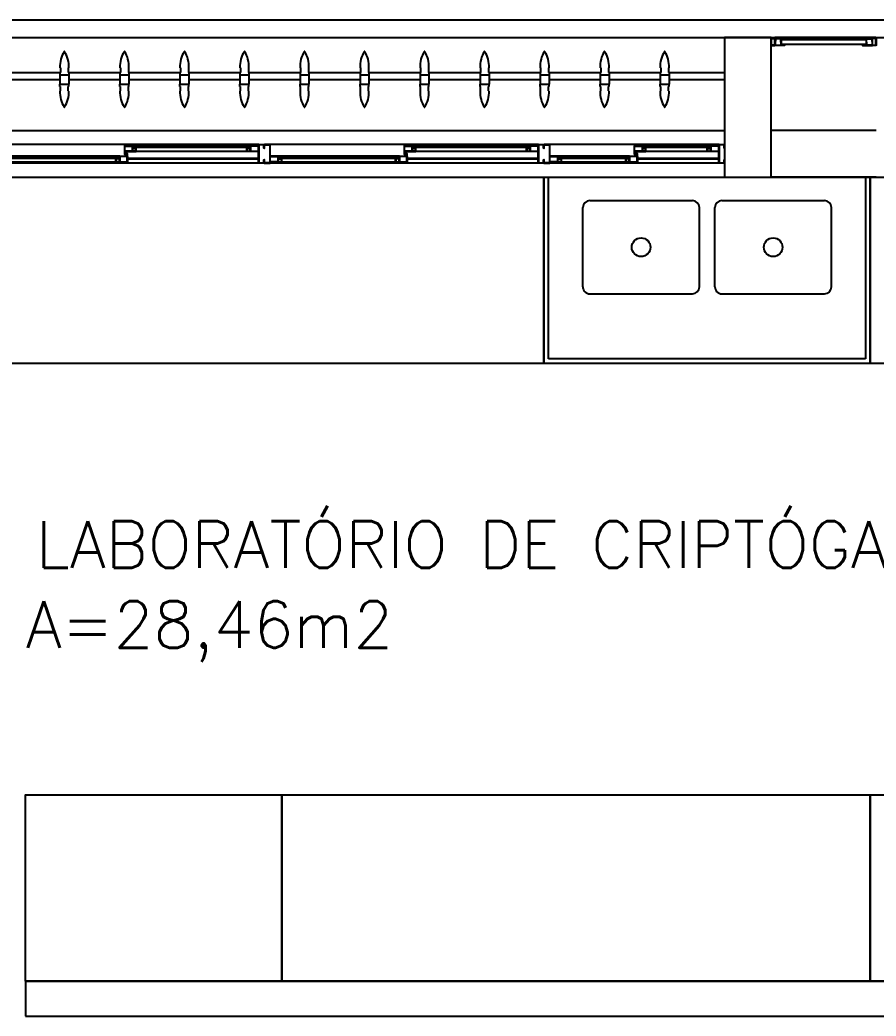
# Model space of a CAD drawing. Header units: millimetres. Extents: x 2128 to 2646, y 1972 to 2207.
# Drawn here: x 2428.788 to 2432.461, y 2049.365 to 2053.64 of the extents above; entities that cross this region are included whole.
import ezdxf

# ---------------------------------------------------------------- set-up
doc = ezdxf.new("R2010")
doc.units = ezdxf.units.MM
for name, color, linetype in [('AR-ALV', 2, 'Continuous'), ('AR-BANCADAS', 1, 'Continuous'), ('AR-BRISES', 1, 'Continuous'), ('AR-CALÇADA', 1, 'Continuous'), ('AR-ESQ', 1, 'Continuous'), ('AR-ESTC', 3, 'Continuous'), ('AR-PEITORIL', 1, 'Continuous'), ('BC- VISTA', 1, 'Continuous'), ('BC-CUBA', 1, 'Continuous'), ('BR-PAINEL', 1, 'Continuous'), ('BR-SUPORTE', 1, 'Continuous'), ('COZ1', 1, 'Continuous'), ('DT-ESQ-BAGUETE-C', 1, 'Continuous'), ('DT-ESQ-BAGUETE-V', 1, 'Continuous'), ('DT-ESQ-CHAPA DOBRADA-V', 1, 'Continuous'), ('DT-ESQ-PERFIL CADEIRA-C', 2, 'Continuous'), ('DT-ESQ-PERFIL CADEIRA-V', 2, 'Continuous'), ('DT-ESQ-PERFIL U SIMPLES-C', 2, 'Continuous'), ('DT-ESQ-PERFIL U-C', 2, 'Continuous'), ('DT-ESQ-PERFIL U-V', 1, 'Continuous'), ('DT-ESQ-VENEZIANA-C', 1, 'Continuous'), ('DT-ESQ-VENEZIANA-V', 1, 'Continuous'), ('DT-ESQ-VIDRO-C', 2, 'Continuous'), ('DT-TXTMOD', 1, 'Continuous'), ('ibio', 2, 'Continuous'), ('TEXTO', 2, 'Continuous'), ('Área', 2, 'Continuous')]:
    doc.layers.add(name, color=color, linetype=linetype)
doc.styles.add('S10', font='simplex.shx', dxfattribs={"height": 0.1})
doc.styles.add('UNB-100', font='simplex.shx', dxfattribs={"height": 0.2})

# ---------------------------------------------------------------- blocks, each defined once
blk = doc.blocks.new('EF40-P')
at = {"layer": 'DT-ESQ-BAGUETE-C', "ltscale": 0.1}
for points in [[(0.4225, -0.08), (0.409, -0.08), (0.409, -0.0785), (0.422, -0.0785, 0.414214), (0.4225, -0.078), (0.4225, -0.067, 0.414214), (0.422, -0.0665), (0.409, -0.0665), (0.409, -0.065), (0.4225, -0.065, -0.414214), (0.424, -0.0665), (0.424, -0.0785, -0.414214)], [(0.7015, -0.08), (0.715, -0.08), (0.715, -0.0785), (0.702, -0.0785, -0.414214), (0.7015, -0.078), (0.7015, -0.067, -0.414214), (0.702, -0.0665), (0.715, -0.0665), (0.715, -0.065), (0.7015, -0.065, 0.414214), (0.7, -0.0665), (0.7, -0.0785, 0.414214)], [(1.41, -0.08), (1.3965, -0.08), (1.3965, -0.0785), (1.4095, -0.0785, 0.414214), (1.41, -0.078), (1.41, -0.067, 0.414214), (1.4095, -0.0665), (1.3965, -0.0665), (1.3965, -0.065), (1.41, -0.065, -0.414214), (1.4115, -0.0665), (1.4115, -0.0785, -0.414214)], [(1.9015, -0.08), (1.915, -0.08), (1.915, -0.0785), (1.902, -0.0785, -0.414214), (1.9015, -0.078), (1.9015, -0.067, -0.414214), (1.902, -0.0665), (1.915, -0.0665), (1.915, -0.065), (1.9015, -0.065, 0.414214), (1.9, -0.0665), (1.9, -0.0785, 0.414214)], [(2.61, -0.08), (2.5965, -0.08), (2.5965, -0.0785), (2.6095, -0.0785, 0.414214), (2.61, -0.078), (2.61, -0.067, 0.414214), (2.6095, -0.0665), (2.5965, -0.0665), (2.5965, -0.065), (2.61, -0.065, -0.414214), (2.6115, -0.0665), (2.6115, -0.0785, -0.414214)], [(0.0735, -0.125), (0.06, -0.125), (0.06, -0.1235), (0.073, -0.1235, 0.414214), (0.0735, -0.123), (0.0735, -0.112, 0.414214), (0.073, -0.1115), (0.06, -0.1115), (0.06, -0.11), (0.0735, -0.11, -0.414214), (0.075, -0.1115), (0.075, -0.1235, -0.414214)], [(0.339, -0.125), (0.3525, -0.125), (0.3525, -0.1235), (0.3395, -0.1235, -0.414214), (0.339, -0.123), (0.339, -0.112, -0.414214), (0.3395, -0.1115), (0.3525, -0.1115), (0.3525, -0.11), (0.339, -0.11, 0.414214), (0.3375, -0.1115), (0.3375, -0.1235, 0.414214)], [(0.8485, -0.125), (0.835, -0.125), (0.835, -0.1235), (0.848, -0.1235, 0.414214), (0.8485, -0.123), (0.8485, -0.112, 0.414214), (0.848, -0.1115), (0.835, -0.1115), (0.835, -0.11), (0.8485, -0.11, -0.414214), (0.85, -0.1115), (0.85, -0.1235, -0.414214)], [(1.3265, -0.125), (1.34, -0.125), (1.34, -0.1235), (1.327, -0.1235, -0.414214), (1.3265, -0.123), (1.3265, -0.112, -0.414214), (1.327, -0.1115), (1.34, -0.1115), (1.34, -0.11), (1.3265, -0.11, 0.414214), (1.325, -0.1115), (1.325, -0.1235, 0.414214)], [(2.0485, -0.125), (2.035, -0.125), (2.035, -0.1235), (2.048, -0.1235, 0.414214), (2.0485, -0.123), (2.0485, -0.112, 0.414214), (2.048, -0.1115), (2.035, -0.1115), (2.035, -0.11), (2.0485, -0.11, -0.414214), (2.05, -0.1115), (2.05, -0.1235, -0.414214)], [(2.5265, -0.125), (2.54, -0.125), (2.54, -0.1235), (2.527, -0.1235, -0.414214), (2.5265, -0.123), (2.5265, -0.112, -0.414214), (2.527, -0.1115), (2.54, -0.1115), (2.54, -0.11), (2.5265, -0.11, 0.414214), (2.525, -0.1115), (2.525, -0.1235, 0.414214)]]:
    blk.add_lwpolyline(points, format="xyb", close=True, dxfattribs=at)
at = {"layer": 'DT-ESQ-BAGUETE-V', "ltscale": 0.1}
for p, q in [((0.4225, -0.065), (0.7015, -0.065)), ((1.41, -0.065), (1.9015, -0.065)), ((2.61, -0.065), (3.1015, -0.065)), ((0.0735, -0.11), (0.339, -0.11)), ((0.8485, -0.11), (1.3265, -0.11)), ((2.0485, -0.11), (2.5265, -0.11))]:
    blk.add_line(p, q, dxfattribs=at)
at = {"layer": 'DT-ESQ-CHAPA DOBRADA-V', "ltscale": 0.1}
for p, q in [((0.025, -0.077), (0.374, -0.077)), ((0.025, -0.08), (0.374, -0.08)), ((0.8, -0.077), (1.3615, -0.077)), ((0.8, -0.08), (1.3615, -0.08)), ((2, -0.077), (2.5615, -0.077)), ((2, -0.08), (2.5615, -0.08))]:
    blk.add_line(p, q, dxfattribs=at)
at = {"layer": 'DT-ESQ-PERFIL CADEIRA-C', "ltscale": 0.1}
for p, q in [((0.376, -0.0885), (0.4225, -0.0885)), ((0.75, -0.0885), (0.7015, -0.0885)), ((1.3635, -0.0885), (1.41, -0.0885)), ((1.95, -0.0885), (1.9015, -0.0885)), ((2.5635, -0.0885), (2.61, -0.0885)), ((0.025, -0.1335), (0.0735, -0.1335)), ((0.3855, -0.1335), (0.339, -0.1335)), ((0.8, -0.1335), (0.8485, -0.1335)), ((1.373, -0.1335), (1.3265, -0.1335)), ((2, -0.1335), (2.0485, -0.1335)), ((2.573, -0.1335), (2.5265, -0.1335))]:
    blk.add_line(p, q, dxfattribs=at)
for points in [[(0.4225, -0.087, -1), (0.4225, -0.09), (0.376, -0.09, -0.414214), (0.374, -0.088), (0.374, -0.067, -0.414214), (0.376, -0.065), (0.4075, -0.065, -0.414214), (0.409, -0.0665), (0.409, -0.087)], [(0.409, -0.0885, -0.198913), (0.4079, -0.0881, -0.198913), (0.4075, -0.087), (0.4075, -0.067, 0.414214), (0.407, -0.0665), (0.376, -0.0665, 0.414214), (0.3755, -0.067), (0.3755, -0.088, 0.414214), (0.376, -0.0885)], [(0.7015, -0.09), (0.75, -0.09), (0.75, -0.0885), (0.715, -0.0885, 0.198912), (0.7161, -0.0881, 0.198913), (0.7165, -0.087), (0.7165, -0.067, -0.414214), (0.717, -0.0665), (0.75, -0.0665), (0.75, -0.065), (0.7165, -0.065, 0.414214), (0.715, -0.0665), (0.715, -0.0785), (0.715, -0.08), (0.715, -0.087), (0.7015, -0.087, 1)], [(1.41, -0.087, -1), (1.41, -0.09), (1.3635, -0.09, -0.414214), (1.3615, -0.088), (1.3615, -0.067, -0.414214), (1.3635, -0.065), (1.395, -0.065, -0.414214), (1.3965, -0.0665), (1.3965, -0.087)], [(1.3965, -0.0885, -0.198913), (1.3954, -0.0881, -0.198913), (1.395, -0.087), (1.395, -0.067, 0.414214), (1.3945, -0.0665), (1.3635, -0.0665, 0.414214), (1.363, -0.067), (1.363, -0.088, 0.414214), (1.3635, -0.0885)], [(1.9015, -0.09), (1.95, -0.09), (1.95, -0.0885), (1.915, -0.0885, 0.198912), (1.9161, -0.0881, 0.198913), (1.9165, -0.087), (1.9165, -0.067, -0.414214), (1.917, -0.0665), (1.95, -0.0665), (1.95, -0.065), (1.9165, -0.065, 0.414214), (1.915, -0.0665), (1.915, -0.0785), (1.915, -0.08), (1.915, -0.087), (1.9015, -0.087, 1)], [(2.61, -0.087, -1), (2.61, -0.09), (2.5635, -0.09, -0.414214), (2.5615, -0.088), (2.5615, -0.067, -0.414214), (2.5635, -0.065), (2.595, -0.065, -0.414214), (2.5965, -0.0665), (2.5965, -0.087)], [(2.5965, -0.0885, -0.198913), (2.5954, -0.0881, -0.198913), (2.595, -0.087), (2.595, -0.067, 0.414214), (2.5945, -0.0665), (2.5635, -0.0665, 0.414214), (2.563, -0.067), (2.563, -0.088, 0.414214), (2.5635, -0.0885)], [(0.0735, -0.135), (0.025, -0.135), (0.025, -0.1335), (0.06, -0.1335, -0.198912), (0.0589, -0.1331, -0.198913), (0.0585, -0.132), (0.0585, -0.112, 0.414214), (0.058, -0.1115), (0.025, -0.1115), (0.025, -0.11), (0.0585, -0.11, -0.414214), (0.06, -0.1115), (0.06, -0.1235), (0.06, -0.125), (0.06, -0.132), (0.0735, -0.132, -1)], [(0.339, -0.132, 1), (0.339, -0.135), (0.3855, -0.135, 0.414214), (0.3875, -0.133), (0.3875, -0.112, 0.414214), (0.3855, -0.11), (0.354, -0.11, 0.414214), (0.3525, -0.1115), (0.3525, -0.132)], [(0.3525, -0.1335, 0.198913), (0.3536, -0.1331, 0.198913), (0.354, -0.132), (0.354, -0.112, -0.414214), (0.3545, -0.1115), (0.3855, -0.1115, -0.414214), (0.386, -0.112), (0.386, -0.133, -0.414214), (0.3855, -0.1335)], [(0.8485, -0.135), (0.8, -0.135), (0.8, -0.1335), (0.835, -0.1335, -0.198912), (0.8339, -0.1331, -0.198913), (0.8335, -0.132), (0.8335, -0.112, 0.414214), (0.833, -0.1115), (0.8, -0.1115), (0.8, -0.11), (0.8335, -0.11, -0.414214), (0.835, -0.1115), (0.835, -0.1235), (0.835, -0.125), (0.835, -0.132), (0.8485, -0.132, -1)], [(1.3265, -0.132, 1), (1.3265, -0.135), (1.373, -0.135, 0.414214), (1.375, -0.133), (1.375, -0.112, 0.414214), (1.373, -0.11), (1.3415, -0.11, 0.414214), (1.34, -0.1115), (1.34, -0.132)], [(1.34, -0.1335, 0.198913), (1.3411, -0.1331, 0.198913), (1.3415, -0.132), (1.3415, -0.112, -0.414214), (1.342, -0.1115), (1.373, -0.1115, -0.414214), (1.3735, -0.112), (1.3735, -0.133, -0.414214), (1.373, -0.1335)], [(2.0485, -0.135), (2, -0.135), (2, -0.1335), (2.035, -0.1335, -0.198912), (2.0339, -0.1331, -0.198913), (2.0335, -0.132), (2.0335, -0.112, 0.414214), (2.033, -0.1115), (2, -0.1115), (2, -0.11), (2.0335, -0.11, -0.414214), (2.035, -0.1115), (2.035, -0.1235), (2.035, -0.125), (2.035, -0.132), (2.0485, -0.132, -1)], [(2.5265, -0.132, 1), (2.5265, -0.135), (2.573, -0.135, 0.414214), (2.575, -0.133), (2.575, -0.112, 0.414214), (2.573, -0.11), (2.5415, -0.11, 0.414214), (2.54, -0.1115), (2.54, -0.132)], [(2.54, -0.1335, 0.198913), (2.5411, -0.1331, 0.198913), (2.5415, -0.132), (2.5415, -0.112, -0.414214), (2.542, -0.1115), (2.573, -0.1115, -0.414214), (2.5735, -0.112), (2.5735, -0.133, -0.414214), (2.573, -0.1335)]]:
    blk.add_lwpolyline(points, format="xyb", close=True, dxfattribs=at)
at = {"layer": 'DT-ESQ-PERFIL CADEIRA-V', "ltscale": 0.1}
for p, q in [((0.4075, -0.09), (0.7015, -0.09)), ((1.395, -0.09), (1.9015, -0.09)), ((2.595, -0.09), (3.1015, -0.09)), ((0.0735, -0.135), (0.339, -0.135)), ((0.8485, -0.135), (1.3265, -0.135)), ((2.0485, -0.135), (2.5265, -0.135))]:
    blk.add_line(p, q, dxfattribs=at)
at = {"layer": 'DT-ESQ-PERFIL U SIMPLES-C', "ltscale": 0.1}
for points in [[(0.376, -0.102), (0.384, -0.102), (0.384, -0.1005), (0.376, -0.1005, -0.414214), (0.3755, -0.1), (0.3755, -0.092, -0.414214), (0.376, -0.0915), (0.384, -0.0915), (0.384, -0.09), (0.376, -0.09, 0.414214), (0.374, -0.092), (0.374, -0.1, 0.414214)], [(0.3855, -0.098), (0.3775, -0.098), (0.3775, -0.0995), (0.3855, -0.0995, -0.414214), (0.386, -0.1), (0.386, -0.108, -0.414214), (0.3855, -0.1085), (0.3775, -0.1085), (0.3775, -0.11), (0.3855, -0.11, 0.414214), (0.3875, -0.108), (0.3875, -0.1, 0.414214)], [(1.3635, -0.102), (1.3715, -0.102), (1.3715, -0.1005), (1.3635, -0.1005, -0.414214), (1.363, -0.1), (1.363, -0.092, -0.414214), (1.3635, -0.0915), (1.3715, -0.0915), (1.3715, -0.09), (1.3635, -0.09, 0.414214), (1.3615, -0.092), (1.3615, -0.1, 0.414214)], [(1.373, -0.098), (1.365, -0.098), (1.365, -0.0995), (1.373, -0.0995, -0.414214), (1.3735, -0.1), (1.3735, -0.108, -0.414214), (1.373, -0.1085), (1.365, -0.1085), (1.365, -0.11), (1.373, -0.11, 0.414214), (1.375, -0.108), (1.375, -0.1, 0.414214)], [(2.5635, -0.102), (2.5715, -0.102), (2.5715, -0.1005), (2.5635, -0.1005, -0.414214), (2.563, -0.1), (2.563, -0.092, -0.414214), (2.5635, -0.0915), (2.5715, -0.0915), (2.5715, -0.09), (2.5635, -0.09, 0.414214), (2.5615, -0.092), (2.5615, -0.1, 0.414214)], [(2.573, -0.098), (2.565, -0.098), (2.565, -0.0995), (2.573, -0.0995, -0.414214), (2.5735, -0.1), (2.5735, -0.108, -0.414214), (2.573, -0.1085), (2.565, -0.1085), (2.565, -0.11), (2.573, -0.11, 0.414214), (2.575, -0.108), (2.575, -0.1, 0.414214)]]:
    blk.add_lwpolyline(points, format="xyb", close=True, dxfattribs=at)
at = {"layer": 'DT-ESQ-PERFIL U-C', "ltscale": 0.1}
for points in [[(0, -0.0615, -0.414214), (0.0015, -0.06), (0.0235, -0.06, -0.414214), (0.025, -0.0615), (0.025, -0.1385, -0.414214), (0.0235, -0.14), (0.0015, -0.14, -0.414214), (0, -0.1385), (0, -0.125), (0.0015, -0.125), (0.0015, -0.138, 0.414214), (0.002, -0.1385), (0.023, -0.1385, 0.414214), (0.0235, -0.138), (0.0235, -0.062, 0.414214), (0.023, -0.0615), (0.002, -0.0615, 0.414214), (0.0015, -0.062), (0.0015, -0.075), (0, -0.075)], [(0.775, -0.0615, 0.414214), (0.7735, -0.06), (0.7515, -0.06, 0.414214), (0.75, -0.0615), (0.75, -0.1385, 0.414214), (0.7515, -0.14), (0.7735, -0.14, 0.414214), (0.775, -0.1385), (0.775, -0.125), (0.7735, -0.125), (0.7735, -0.138, -0.414214), (0.773, -0.1385), (0.752, -0.1385, -0.414214), (0.7515, -0.138), (0.7515, -0.062, -0.414214), (0.752, -0.0615), (0.773, -0.0615, -0.414214), (0.7735, -0.062), (0.7735, -0.075), (0.775, -0.075)], [(0.775, -0.0615, -0.414214), (0.7765, -0.06), (0.7985, -0.06, -0.414214), (0.8, -0.0615), (0.8, -0.1385, -0.414214), (0.7985, -0.14), (0.7765, -0.14, -0.414214), (0.775, -0.1385), (0.775, -0.125), (0.7765, -0.125), (0.7765, -0.138, 0.414214), (0.777, -0.1385), (0.798, -0.1385, 0.414214), (0.7985, -0.138), (0.7985, -0.062, 0.414214), (0.798, -0.0615), (0.777, -0.0615, 0.414214), (0.7765, -0.062), (0.7765, -0.075), (0.775, -0.075)], [(1.975, -0.0615, 0.414214), (1.9735, -0.06), (1.9515, -0.06, 0.414214), (1.95, -0.0615), (1.95, -0.1385, 0.414214), (1.9515, -0.14), (1.9735, -0.14, 0.414214), (1.975, -0.1385), (1.975, -0.125), (1.9735, -0.125), (1.9735, -0.138, -0.414214), (1.973, -0.1385), (1.952, -0.1385, -0.414214), (1.9515, -0.138), (1.9515, -0.062, -0.414214), (1.952, -0.0615), (1.973, -0.0615, -0.414214), (1.9735, -0.062), (1.9735, -0.075), (1.975, -0.075)], [(1.975, -0.0615, -0.414214), (1.9765, -0.06), (1.9985, -0.06, -0.414214), (2, -0.0615), (2, -0.1385, -0.414214), (1.9985, -0.14), (1.9765, -0.14, -0.414214), (1.975, -0.1385), (1.975, -0.125), (1.9765, -0.125), (1.9765, -0.138, 0.414214), (1.977, -0.1385), (1.998, -0.1385, 0.414214), (1.9985, -0.138), (1.9985, -0.062, 0.414214), (1.998, -0.0615), (1.977, -0.0615, 0.414214), (1.9765, -0.062), (1.9765, -0.075), (1.975, -0.075)]]:
    blk.add_lwpolyline(points, format="xyb", close=True, dxfattribs=at)
at = {"layer": 'DT-ESQ-PERFIL U-V', "ltscale": 0.1}
for p, q in [((0.0235, -0.06), (0.7515, -0.06)), ((0.7985, -0.06), (1.9515, -0.06)), ((1.9985, -0.06), (3.1515, -0.06)), ((0.0235, -0.14), (0.7515, -0.14)), ((0.7985, -0.14), (1.9515, -0.14)), ((1.9985, -0.14), (3.1515, -0.14))]:
    blk.add_line(p, q, dxfattribs=at)
at = {"layer": 'DT-ESQ-VIDRO-C', "ltscale": 0.1}
for points in [[(0.7125, -0.085), (0.7125, -0.082), (0.4115, -0.082), (0.4115, -0.085)], [(1.9125, -0.085), (1.9125, -0.082), (1.399, -0.082), (1.399, -0.085)], [(3.1125, -0.085), (3.1125, -0.082), (2.599, -0.082), (2.599, -0.085)], [(0.063, -0.13), (0.063, -0.127), (0.3495, -0.127), (0.3495, -0.13)], [(0.838, -0.13), (0.838, -0.127), (1.337, -0.127), (1.337, -0.13)], [(2.038, -0.13), (2.038, -0.127), (2.537, -0.127), (2.537, -0.13)]]:
    blk.add_lwpolyline(points, close=True, dxfattribs=at)
at = {"layer": 'DT-TXTMOD', "ltscale": 0.1, "style": 'S10', "flags": 3}
for tag, p in [('M01', (0.025, -0.28)), ('M02', (0.3253, -0.28)), ('M03', (0.627, -0.28)), ('M04', (0.9288, -0.28)), ('M05', (1.2306, -0.28)), ('M06', (1.5323, -0.28)), ('M07', (1.8341, -0.28)), ('M08', (2.1359, -0.28)), ('M09', (2.4376, -0.28)), ('M10', (2.7394, -0.28)), ('M11', (3.0412, -0.28)), ('M12', (3.3429, -0.28)), ('M13', (3.6447, -0.28)), ('M14', (3.9464, -0.28)), ('M15', (4.2482, -0.28)), ('M16', (4.55, -0.28)), ('M17', (4.8517, -0.28))]:
    blk.add_attdef(tag, p, '', height=0.1, dxfattribs=at)
blk = doc.blocks.new('BR-MODULO8')
at = {"layer": 'BR-PAINEL'}
for p, q in [((-2.8517, 0.27), (-2.8492, 0.27)), ((-2.8492, 0.27), (-2.8492, 0.25)), ((-2.8158, 0.27), (-2.8158, 0.25)), ((-2.8133, 0.27), (-2.8158, 0.27)), ((-2.5942, 0.27), (-2.5917, 0.27)), ((-2.5917, 0.27), (-2.5917, 0.25)), ((-2.5583, 0.27), (-2.5583, 0.25)), ((-2.5558, 0.27), (-2.5583, 0.27)), ((-2.3367, 0.27), (-2.3342, 0.27)), ((-2.3342, 0.27), (-2.3342, 0.25)), ((-2.3008, 0.27), (-2.3008, 0.25)), ((-2.2983, 0.27), (-2.3008, 0.27)), ((-2.0792, 0.27), (-2.0767, 0.27)), ((-2.0767, 0.27), (-2.0767, 0.25)), ((-2.0433, 0.27), (-2.0433, 0.25)), ((-2.0408, 0.27), (-2.0433, 0.27)), ((-1.8217, 0.27), (-1.8192, 0.27)), ((-1.8192, 0.27), (-1.8192, 0.25)), ((-1.7858, 0.27), (-1.7858, 0.25)), ((-1.7833, 0.27), (-1.7858, 0.27)), ((-1.5642, 0.27), (-1.5617, 0.27)), ((-1.5617, 0.27), (-1.5617, 0.25)), ((-1.5283, 0.27), (-1.5283, 0.25)), ((-1.5258, 0.27), (-1.5283, 0.27)), ((-1.3067, 0.27), (-1.3042, 0.27)), ((-1.3042, 0.27), (-1.3042, 0.25)), ((-1.2708, 0.27), (-1.2708, 0.25)), ((-1.2683, 0.27), (-1.2708, 0.27)), ((-1.0492, 0.27), (-1.0467, 0.27)), ((-1.0467, 0.27), (-1.0467, 0.25)), ((-1.0133, 0.27), (-1.0133, 0.25)), ((-1.0108, 0.27), (-1.0133, 0.27)), ((-0.7917, 0.27), (-0.7892, 0.27)), ((-0.7892, 0.27), (-0.7892, 0.25)), ((-0.7558, 0.27), (-0.7558, 0.25)), ((-0.7533, 0.27), (-0.7558, 0.27)), ((-0.5342, 0.27), (-0.5317, 0.27)), ((-0.5317, 0.27), (-0.5317, 0.25)), ((-0.4958, 0.27), (-0.4983, 0.27)), ((-0.4983, 0.27), (-0.4983, 0.25)), ((-0.2767, 0.27), (-0.2742, 0.27)), ((-0.2742, 0.27), (-0.2742, 0.25)), ((-0.2408, 0.27), (-0.2408, 0.25)), ((-0.2383, 0.27), (-0.2408, 0.27)), ((-2.8517, 0.25), (-2.8517, 0.24)), ((-2.8517, 0.25), (-2.8492, 0.25)), ((-2.8517, 0.24), (-2.8133, 0.24)), ((-2.8517, 0.24), (-2.8517, 0.2)), ((-2.8133, 0.25), (-2.8158, 0.25)), ((-2.8133, 0.25), (-2.8133, 0.24)), ((-2.8133, 0.24), (-2.8133, 0.2)), ((-2.5942, 0.25), (-2.5942, 0.24)), ((-2.5942, 0.25), (-2.5917, 0.25)), ((-2.5942, 0.24), (-2.5558, 0.24)), ((-2.5942, 0.24), (-2.5942, 0.2)), ((-2.5558, 0.25), (-2.5583, 0.25)), ((-2.5558, 0.25), (-2.5558, 0.24)), ((-2.5558, 0.24), (-2.5558, 0.2)), ((-2.3367, 0.25), (-2.3367, 0.24)), ((-2.3367, 0.25), (-2.3342, 0.25)), ((-2.3367, 0.24), (-2.2983, 0.24)), ((-2.3367, 0.24), (-2.3367, 0.2)), ((-2.2983, 0.25), (-2.3008, 0.25)), ((-2.2983, 0.25), (-2.2983, 0.24)), ((-2.2983, 0.24), (-2.2983, 0.2)), ((-2.0792, 0.25), (-2.0792, 0.24)), ((-2.0792, 0.25), (-2.0767, 0.25)), ((-2.0792, 0.24), (-2.0408, 0.24)), ((-2.0792, 0.24), (-2.0792, 0.2)), ((-2.0408, 0.25), (-2.0433, 0.25)), ((-2.0408, 0.25), (-2.0408, 0.24)), ((-2.0408, 0.24), (-2.0408, 0.2)), ((-1.8217, 0.25), (-1.8217, 0.24)), ((-1.8217, 0.25), (-1.8192, 0.25)), ((-1.8217, 0.24), (-1.7833, 0.24)), ((-1.8217, 0.24), (-1.8217, 0.2)), ((-1.7833, 0.25), (-1.7858, 0.25)), ((-1.7833, 0.25), (-1.7833, 0.24)), ((-1.7833, 0.24), (-1.7833, 0.2)), ((-1.5642, 0.25), (-1.5642, 0.24)), ((-1.5642, 0.25), (-1.5617, 0.25)), ((-1.5642, 0.24), (-1.5258, 0.24)), ((-1.5642, 0.24), (-1.5642, 0.2)), ((-1.5258, 0.25), (-1.5283, 0.25)), ((-1.5258, 0.25), (-1.5258, 0.24)), ((-1.5258, 0.24), (-1.5258, 0.2)), ((-1.3067, 0.25), (-1.3067, 0.24)), ((-1.3067, 0.25), (-1.3042, 0.25)), ((-1.3067, 0.24), (-1.2683, 0.24)), ((-1.3067, 0.24), (-1.3067, 0.2)), ((-1.2683, 0.25), (-1.2708, 0.25)), ((-1.2683, 0.25), (-1.2683, 0.24)), ((-1.2683, 0.24), (-1.2683, 0.2)), ((-1.0492, 0.25), (-1.0492, 0.24)), ((-1.0492, 0.25), (-1.0467, 0.25)), ((-1.0492, 0.24), (-1.0108, 0.24)), ((-1.0492, 0.24), (-1.0492, 0.2)), ((-1.0108, 0.25), (-1.0133, 0.25)), ((-1.0108, 0.25), (-1.0108, 0.24)), ((-1.0108, 0.24), (-1.0108, 0.2)), ((-0.7917, 0.25), (-0.7917, 0.24)), ((-0.7917, 0.25), (-0.7892, 0.25)), ((-0.7917, 0.24), (-0.7533, 0.24)), ((-0.7917, 0.24), (-0.7917, 0.2)), ((-0.7533, 0.25), (-0.7558, 0.25)), ((-0.7533, 0.25), (-0.7533, 0.24)), ((-0.7533, 0.24), (-0.7533, 0.2)), ((-0.5342, 0.25), (-0.5317, 0.25)), ((-0.5342, 0.25), (-0.5342, 0.24)), ((-0.5342, 0.24), (-0.5342, 0.2)), ((-0.5342, 0.24), (-0.4958, 0.24)), ((-0.4958, 0.25), (-0.4983, 0.25)), ((-0.4958, 0.25), (-0.4958, 0.24)), ((-0.4958, 0.24), (-0.4958, 0.2)), ((-0.2767, 0.25), (-0.2767, 0.24)), ((-0.2767, 0.25), (-0.2742, 0.25)), ((-0.2767, 0.24), (-0.2383, 0.24)), ((-0.2767, 0.24), (-0.2767, 0.2)), ((-0.2383, 0.25), (-0.2408, 0.25)), ((-0.2383, 0.25), (-0.2383, 0.24)), ((-0.2383, 0.24), (-0.2383, 0.2)), ((-2.8517, 0.2), (-2.8133, 0.2)), ((-2.8517, 0.19), (-2.8517, 0.2)), ((-2.8517, 0.19), (-2.8492, 0.19)), ((-2.8492, 0.17), (-2.8492, 0.19)), ((-2.8133, 0.19), (-2.8158, 0.19)), ((-2.8158, 0.17), (-2.8158, 0.19)), ((-2.8133, 0.19), (-2.8133, 0.2)), ((-2.5942, 0.2), (-2.5558, 0.2)), ((-2.5942, 0.19), (-2.5942, 0.2)), ((-2.5942, 0.19), (-2.5917, 0.19)), ((-2.5917, 0.17), (-2.5917, 0.19)), ((-2.5558, 0.19), (-2.5583, 0.19)), ((-2.5583, 0.17), (-2.5583, 0.19)), ((-2.5558, 0.19), (-2.5558, 0.2)), ((-2.3367, 0.2), (-2.2983, 0.2)), ((-2.3367, 0.19), (-2.3367, 0.2)), ((-2.3367, 0.19), (-2.3342, 0.19)), ((-2.3342, 0.17), (-2.3342, 0.19)), ((-2.2983, 0.19), (-2.3008, 0.19)), ((-2.3008, 0.17), (-2.3008, 0.19)), ((-2.2983, 0.19), (-2.2983, 0.2)), ((-2.0792, 0.2), (-2.0408, 0.2)), ((-2.0792, 0.19), (-2.0792, 0.2)), ((-2.0792, 0.19), (-2.0767, 0.19)), ((-2.0767, 0.17), (-2.0767, 0.19)), ((-2.0408, 0.19), (-2.0433, 0.19)), ((-2.0433, 0.17), (-2.0433, 0.19)), ((-2.0408, 0.19), (-2.0408, 0.2)), ((-1.8217, 0.2), (-1.7833, 0.2)), ((-1.8217, 0.19), (-1.8217, 0.2)), ((-1.8217, 0.19), (-1.8192, 0.19)), ((-1.8192, 0.17), (-1.8192, 0.19)), ((-1.7833, 0.19), (-1.7858, 0.19)), ((-1.7858, 0.17), (-1.7858, 0.19)), ((-1.7833, 0.19), (-1.7833, 0.2)), ((-1.5642, 0.2), (-1.5258, 0.2)), ((-1.5642, 0.19), (-1.5642, 0.2)), ((-1.5642, 0.19), (-1.5617, 0.19)), ((-1.5617, 0.17), (-1.5617, 0.19)), ((-1.5258, 0.19), (-1.5283, 0.19)), ((-1.5283, 0.17), (-1.5283, 0.19)), ((-1.5258, 0.19), (-1.5258, 0.2)), ((-1.3067, 0.2), (-1.2683, 0.2)), ((-1.3067, 0.19), (-1.3067, 0.2)), ((-1.3067, 0.19), (-1.3042, 0.19)), ((-1.3042, 0.17), (-1.3042, 0.19)), ((-1.2683, 0.19), (-1.2708, 0.19)), ((-1.2708, 0.17), (-1.2708, 0.19)), ((-1.2683, 0.19), (-1.2683, 0.2)), ((-1.0492, 0.2), (-1.0108, 0.2)), ((-1.0492, 0.19), (-1.0492, 0.2)), ((-1.0492, 0.19), (-1.0467, 0.19)), ((-1.0467, 0.17), (-1.0467, 0.19)), ((-1.0108, 0.19), (-1.0133, 0.19)), ((-1.0133, 0.17), (-1.0133, 0.19)), ((-1.0108, 0.19), (-1.0108, 0.2)), ((-0.7917, 0.2), (-0.7533, 0.2)), ((-0.7917, 0.19), (-0.7917, 0.2)), ((-0.7917, 0.19), (-0.7892, 0.19)), ((-0.7892, 0.17), (-0.7892, 0.19)), ((-0.7533, 0.19), (-0.7558, 0.19)), ((-0.7558, 0.17), (-0.7558, 0.19)), ((-0.7533, 0.19), (-0.7533, 0.2)), ((-0.5342, 0.19), (-0.5342, 0.2)), ((-0.5342, 0.2), (-0.4958, 0.2)), ((-0.5342, 0.19), (-0.5317, 0.19)), ((-0.5317, 0.17), (-0.5317, 0.19)), ((-0.4983, 0.17), (-0.4983, 0.19)), ((-0.4958, 0.19), (-0.4983, 0.19)), ((-0.4958, 0.19), (-0.4958, 0.2)), ((-0.2767, 0.2), (-0.2383, 0.2)), ((-0.2767, 0.19), (-0.2767, 0.2)), ((-0.2767, 0.19), (-0.2742, 0.19)), ((-0.2742, 0.17), (-0.2742, 0.19)), ((-0.2383, 0.19), (-0.2408, 0.19)), ((-0.2408, 0.17), (-0.2408, 0.19)), ((-0.2383, 0.19), (-0.2383, 0.2)), ((-2.8517, 0.17), (-2.8492, 0.17)), ((-2.8133, 0.17), (-2.8158, 0.17)), ((-2.5942, 0.17), (-2.5917, 0.17)), ((-2.5558, 0.17), (-2.5583, 0.17)), ((-2.3367, 0.17), (-2.3342, 0.17)), ((-2.2983, 0.17), (-2.3008, 0.17)), ((-2.0792, 0.17), (-2.0767, 0.17)), ((-2.0408, 0.17), (-2.0433, 0.17)), ((-1.8217, 0.17), (-1.8192, 0.17)), ((-1.7833, 0.17), (-1.7858, 0.17)), ((-1.5642, 0.17), (-1.5617, 0.17)), ((-1.5258, 0.17), (-1.5283, 0.17)), ((-1.3067, 0.17), (-1.3042, 0.17)), ((-1.2683, 0.17), (-1.2708, 0.17)), ((-1.0492, 0.17), (-1.0467, 0.17)), ((-1.0108, 0.17), (-1.0133, 0.17)), ((-0.7917, 0.17), (-0.7892, 0.17)), ((-0.7533, 0.17), (-0.7558, 0.17)), ((-0.5342, 0.17), (-0.5317, 0.17)), ((-0.4958, 0.17), (-0.4983, 0.17)), ((-0.2767, 0.17), (-0.2742, 0.17)), ((-0.2383, 0.17), (-0.2408, 0.17))]:
    blk.add_line(p, q, dxfattribs=at)
for centre, radius, start, end in [((-2.7267, 0.2739), 0.1251, 148.4721, 181.772), ((-2.8325, 0.3387), 0.001, 37.1012, 142.8988), ((-2.9383, 0.2739), 0.1251, 358.228, 31.5279), ((-2.4692, 0.2739), 0.1251, 148.4721, 181.772), ((-2.575, 0.3387), 0.001, 37.1012, 142.8988), ((-2.6808, 0.2739), 0.1251, 358.228, 31.5279), ((-2.2117, 0.2739), 0.1251, 148.4721, 181.772), ((-2.3175, 0.3387), 0.001, 37.1012, 142.8988), ((-2.4233, 0.2739), 0.1251, 358.228, 31.5279), ((-1.9542, 0.2739), 0.1251, 148.4721, 181.772), ((-2.06, 0.3387), 0.001, 37.1012, 142.8988), ((-2.1658, 0.2739), 0.1251, 358.228, 31.5279), ((-1.6967, 0.2739), 0.1251, 148.4721, 181.772), ((-1.8025, 0.3387), 0.001, 37.1012, 142.8988), ((-1.9083, 0.2739), 0.1251, 358.228, 31.5279), ((-1.4392, 0.2739), 0.1251, 148.4721, 181.772), ((-1.545, 0.3387), 0.001, 37.1012, 142.8988), ((-1.6508, 0.2739), 0.1251, 358.228, 31.5279), ((-1.1817, 0.2739), 0.1251, 148.4721, 181.772), ((-1.2875, 0.3387), 0.001, 37.1012, 142.8988), ((-1.3933, 0.2739), 0.1251, 358.228, 31.5279), ((-0.9242, 0.2739), 0.1251, 148.4721, 181.772), ((-1.03, 0.3387), 0.001, 37.1012, 142.8988), ((-1.1358, 0.2739), 0.1251, 358.228, 31.5279), ((-0.6667, 0.2739), 0.1251, 148.4721, 181.772), ((-0.7725, 0.3387), 0.001, 37.1012, 142.8988), ((-0.8783, 0.2739), 0.1251, 358.228, 31.5279), ((-0.4092, 0.2739), 0.1251, 148.4721, 181.772), ((-0.515, 0.3387), 0.001, 37.1012, 142.8988), ((-0.6208, 0.2739), 0.1251, 358.228, 31.5279), ((-0.1517, 0.2739), 0.1251, 148.4721, 181.772), ((-0.2575, 0.3387), 0.001, 37.1012, 142.8988), ((-0.3633, 0.2739), 0.1251, 358.228, 31.5279), ((-2.7267, 0.1661), 0.1251, 178.228, 211.5279), ((-2.9383, 0.1661), 0.1251, 328.4721, 1.772), ((-2.4692, 0.1661), 0.1251, 178.228, 211.5279), ((-2.6808, 0.1661), 0.1251, 328.4721, 1.772), ((-2.2117, 0.1661), 0.1251, 178.228, 211.5279), ((-2.4233, 0.1661), 0.1251, 328.4721, 1.772), ((-1.9542, 0.1661), 0.1251, 178.228, 211.5279), ((-2.1658, 0.1661), 0.1251, 328.4721, 1.772), ((-1.6967, 0.1661), 0.1251, 178.228, 211.5279), ((-1.9083, 0.1661), 0.1251, 328.4721, 1.772), ((-1.4392, 0.1661), 0.1251, 178.228, 211.5279), ((-1.6508, 0.1661), 0.1251, 328.4721, 1.772), ((-1.1817, 0.1661), 0.1251, 178.228, 211.5279), ((-1.3933, 0.1661), 0.1251, 328.4721, 1.772), ((-0.9242, 0.1661), 0.1251, 178.228, 211.5279), ((-1.1358, 0.1661), 0.1251, 328.4721, 1.772), ((-0.6667, 0.1661), 0.1251, 178.228, 211.5279), ((-0.8783, 0.1661), 0.1251, 328.4721, 1.772), ((-0.4092, 0.1661), 0.1251, 178.228, 211.5279), ((-0.6208, 0.1661), 0.1251, 328.4721, 1.772), ((-0.1517, 0.1661), 0.1251, 178.228, 211.5279), ((-0.3633, 0.1661), 0.1251, 328.4721, 1.772), ((-2.8325, 0.1013), 0.001, 217.1012, 322.8988), ((-2.575, 0.1013), 0.001, 217.1012, 322.8988), ((-2.3175, 0.1013), 0.001, 217.1012, 322.8988), ((-2.06, 0.1013), 0.001, 217.1012, 322.8988), ((-1.8025, 0.1013), 0.001, 217.1012, 322.8988), ((-1.545, 0.1013), 0.001, 217.1012, 322.8988), ((-1.2875, 0.1013), 0.001, 217.1012, 322.8988), ((-1.03, 0.1013), 0.001, 217.1012, 322.8988), ((-0.7725, 0.1013), 0.001, 217.1012, 322.8988), ((-0.515, 0.1013), 0.001, 217.1012, 322.8988), ((-0.2575, 0.1013), 0.001, 217.1012, 322.8988)]:
    blk.add_arc(centre, radius, start, end, dxfattribs=at)
at = {"layer": 'BR-SUPORTE'}
for p, q in [((-3.0708, 0.25), (-2.8492, 0.25)), ((-3.0708, 0.22), (-2.8517, 0.22)), ((-2.8133, 0.25), (-2.5917, 0.25)), ((-2.8133, 0.22), (-2.5942, 0.22)), ((-2.5558, 0.25), (-2.3342, 0.25)), ((-2.5558, 0.22), (-2.3367, 0.22)), ((-2.2983, 0.25), (-2.0767, 0.25)), ((-2.2983, 0.22), (-2.0792, 0.22)), ((-2.0408, 0.25), (-1.8192, 0.25)), ((-2.0408, 0.22), (-1.8217, 0.22)), ((-1.7833, 0.25), (-1.5617, 0.25)), ((-1.7833, 0.22), (-1.5642, 0.22)), ((-1.5258, 0.25), (-1.3042, 0.25)), ((-1.5258, 0.22), (-1.3067, 0.22)), ((-1.2683, 0.25), (-1.0467, 0.25)), ((-1.2683, 0.22), (-1.0492, 0.22)), ((-1.0108, 0.25), (-0.7892, 0.25)), ((-1.0108, 0.22), (-0.7917, 0.22)), ((-0.7533, 0.25), (-0.5317, 0.25)), ((-0.7533, 0.22), (-0.5342, 0.22)), ((-0.4958, 0.25), (-0.2742, 0.25)), ((-0.4958, 0.22), (-0.2767, 0.22)), ((-0.2383, 0.25), (0, 0.25)), ((-0.2383, 0.22), (0, 0.22))]:
    blk.add_line(p, q, dxfattribs=at)
blk = doc.blocks.new('EF01C-P')
at = {"layer": 'DT-ESQ-BAGUETE-C', "ltscale": 0.1}
for points in [[(0.0015, 0.035), (0.015, 0.035), (0.015, 0.0335), (0.0015, 0.0335), (0.0015, 0.005), (0.015, 0.005), (0.015, 0.0035), (0.0015, 0.0035, -0.414214), (0, 0.005), (0, 0.0335, -0.414214)], [(0.4485, 0.035), (0.435, 0.035), (0.435, 0.0335), (0.4485, 0.0335), (0.4485, 0.005), (0.435, 0.005), (0.435, 0.0035), (0.4485, 0.0035, 0.414214), (0.45, 0.005), (0.45, 0.0335, 0.414214)]]:
    blk.add_lwpolyline(points, format="xyb", close=True, dxfattribs=at)
at = {"layer": 'DT-ESQ-PERFIL CADEIRA-C', "ltscale": 0.1}
for points in [[(0.01, 0.0015), (0.01, 0.003), (0.0015, 0.003, 1), (0.0015, 0), (0.015, 0, 0.414214), (0.0165, 0.0015), (0.0165, 0.0335), (0.043, 0.0335)], [(0.043, 0.0065), (0.018, 0.0065), (0.018, 0.0165), (0.0165, 0.0165), (0.0165, 0.0065, 0.414214), (0.018, 0.005), (0.043, 0.005), (0.0565, 0.005, 1), (0.0565, 0.008), (0.043, 0.008), (0.043, 0.02), (0.043, 0.032), (0.0565, 0.032, 1), (0.0565, 0.035), (0.043, 0.035), (0.0165, 0.035, 0.414214), (0.015, 0.0335), (0.015, 0.0015), (0.0015, 0.0015)], [(0.0415, 0.02), (0.0415, 0.032, -0.414214), (0.043, 0.0335), (0.0565, 0.0335)], [(0.0415, 0.02), (0.0415, 0.008, 0.414214), (0.043, 0.0065), (0.0565, 0.0065)], [(0.407, 0.0065), (0.432, 0.0065), (0.432, 0.0165), (0.4335, 0.0165), (0.4335, 0.0065, -0.414214), (0.432, 0.005), (0.407, 0.005), (0.3935, 0.005, -1), (0.3935, 0.008), (0.407, 0.008), (0.407, 0.02), (0.407, 0.032), (0.3935, 0.032, -1), (0.3935, 0.035), (0.407, 0.035), (0.4335, 0.035, -0.414214), (0.435, 0.0335), (0.435, 0.0015), (0.4485, 0.0015)], [(0.4085, 0.02), (0.4085, 0.032, 0.414214), (0.407, 0.0335), (0.3935, 0.0335)], [(0.4085, 0.02), (0.4085, 0.008, -0.414214), (0.407, 0.0065), (0.3935, 0.0065)], [(0.44, 0.0015), (0.44, 0.003), (0.4485, 0.003, -1), (0.4485, 0), (0.435, 0, -0.414214), (0.4335, 0.0015), (0.4335, 0.0335), (0.407, 0.0335)]]:
    blk.add_lwpolyline(points, format="xyb", dxfattribs=at)
at = {"layer": 'DT-ESQ-PERFIL CADEIRA-V', "ltscale": 0.1}
blk.add_line((0.015, 0), (0.435, 0), dxfattribs=at)
at = {"layer": 'DT-ESQ-VENEZIANA-C', "ltscale": 0.1}
for p, q in [((0.043, 0.0105), (0.407, 0.0105)), ((0.043, 0.009), (0.407, 0.009))]:
    blk.add_line(p, q, dxfattribs=at)
at = {"layer": 'DT-ESQ-VENEZIANA-V', "ltscale": 0.1}
blk.add_line((0.043, 0.031), (0.407, 0.031), dxfattribs=at)
at = {"layer": 'DT-TXTMOD', "ltscale": 0.1, "style": 'S10', "flags": 3}
blk.add_attdef('EF01C', (0.0208, -0.14), '', height=0.1, dxfattribs=at)
blk = doc.blocks.new('BCP08')
at = {"layer": 'BC- VISTA'}
blk.add_lwpolyline([(0.8, 0), (0.8, -1.1), (0, -1.1), (0, 0)], close=True, dxfattribs=at)
blk = doc.blocks.new('BCP19')
at = {"layer": 'BC- VISTA'}
blk.add_lwpolyline([(0.8, 0), (0.8, -2.525), (0, -2.525), (0, 0)], close=True, dxfattribs=at)
blk = doc.blocks.new('CUBAbnc-01P')
at = {"layer": 'COZ1'}
for p, q in [((-0.22, -0.1005), (0.22, -0.1005)), ((-0.25, -0.4705), (-0.25, -0.1305)), ((0.25, -0.4705), (0.25, -0.1305)), ((-0.22, -0.5005), (0.22, -0.5005))]:
    blk.add_line(p, q, dxfattribs=at)
blk.add_circle((0, -0.3005), 0.04, dxfattribs=at)
for centre, start, end in [((-0.22, -0.1305), 90, 180), ((0.22, -0.1305), 0, 90), ((-0.22, -0.4705), 180, 270), ((0.22, -0.4705), 270, 0)]:
    blk.add_arc(centre, 0.03, start, end, dxfattribs=at)
blk = doc.blocks.new('BCP03')
at = {"layer": 'BC- VISTA'}
for p, q in [((0, -0.02), (0.78, -0.02)), ((0.78, -0.02), (0.78, -1.38)), ((0.78, -1.38), (0, -1.38))]:
    blk.add_line(p, q, dxfattribs=at)
blk.add_lwpolyline([(0.8, 0), (0.8, -1.4), (0, -1.4), (0, 0)], close=True, dxfattribs=at)
at = {"layer": 'BC-CUBA', "rotation": 90}
for p in [(0, -0.4167), (0, -0.9833)]:
    blk.add_blockref('CUBAbnc-01P', p, dxfattribs=at)

msp = doc.modelspace()

# ---------------------------------------------------------------- linework, layer by layer
at = {"layer": 'AR-ALV'}
for p, q in [((2432.4615, 2053.1651), (2432.0115, 2053.1651)), ((2432.4615, 2052.9651), (2432.0115, 2052.9651)), ((2428.8115, 2049.5151), (2435.7615, 2049.5151)), ((2428.8115, 2049.5151), (2428.8115, 2049.3651)), ((2428.8115, 2049.3651), (2436.4365, 2049.3651))]:
    msp.add_line(p, q, dxfattribs=at)
at = {"layer": 'AR-CALÇADA'}
msp.add_line((2367.3865, 2053.6401), (2438.6615, 2053.6401), dxfattribs=at)
at = {"layer": 'AR-ESTC'}
for p, q in [((2432.0115, 2053.5651), (2431.8115, 2053.5651)), ((2431.8115, 2053.5651), (2431.8115, 2052.9651)), ((2432.0115, 2052.9651), (2432.0115, 2053.5651)), ((2431.8115, 2052.9651), (2432.0115, 2052.9651))]:
    msp.add_line(p, q, dxfattribs=at)
at = {"layer": 'AR-PEITORIL'}
for p, q in [((2426.6615, 2053.1651), (2431.8115, 2053.1651)), ((2426.6615, 2052.9651), (2431.8115, 2052.9651))]:
    msp.add_line(p, q, dxfattribs=at)
at = {"layer": 'ibio'}
msp.add_line((2371.8115, 2053.5651), (2438.6615, 2053.5651), dxfattribs=at)

# ---------------------------------------------------------------- block references
at = {"layer": 'AR-BANCADAS', "rotation": 270}
for name, p in [('BCP19', (2431.0365, 2052.9651)), ('BCP03', (2432.4365, 2052.9651)), ('BCP19', (2434.9615, 2052.9651)), ('BCP08', (2429.9115, 2050.3151)), ('BCP19', (2432.4365, 2050.3151)), ('BCP19', (2434.9615, 2050.3151))]:
    msp.add_blockref(name, p, dxfattribs=at)
at = {"layer": 'AR-BRISES'}
msp.add_blockref('BR-MODULO8', (2431.8115, 2053.1651), dxfattribs=at)
at = {"layer": 'AR-ESQ', "rotation": 180}
for name, p in [('EF01C-P', (2432.4615, 2053.5651)), ('EF40-P', (2431.8115, 2052.9651))]:
    msp.add_blockref(name, p, dxfattribs=at)

# ---------------------------------------------------------------- texts
at = {"layer": 'TEXTO', "style": 'UNB-100'}
msp.add_text('LABORATÓRIO DE CRIPTÓGAMAS', height=0.2, dxfattribs=at).set_placement((2428.8562, 2051.2886))
at = {"layer": 'Área', "style": 'UNB-100'}
msp.add_text('A=28,46m2', height=0.2, dxfattribs=at).set_placement((2428.813, 2050.9458))

doc.saveas('drawing.dxf')
